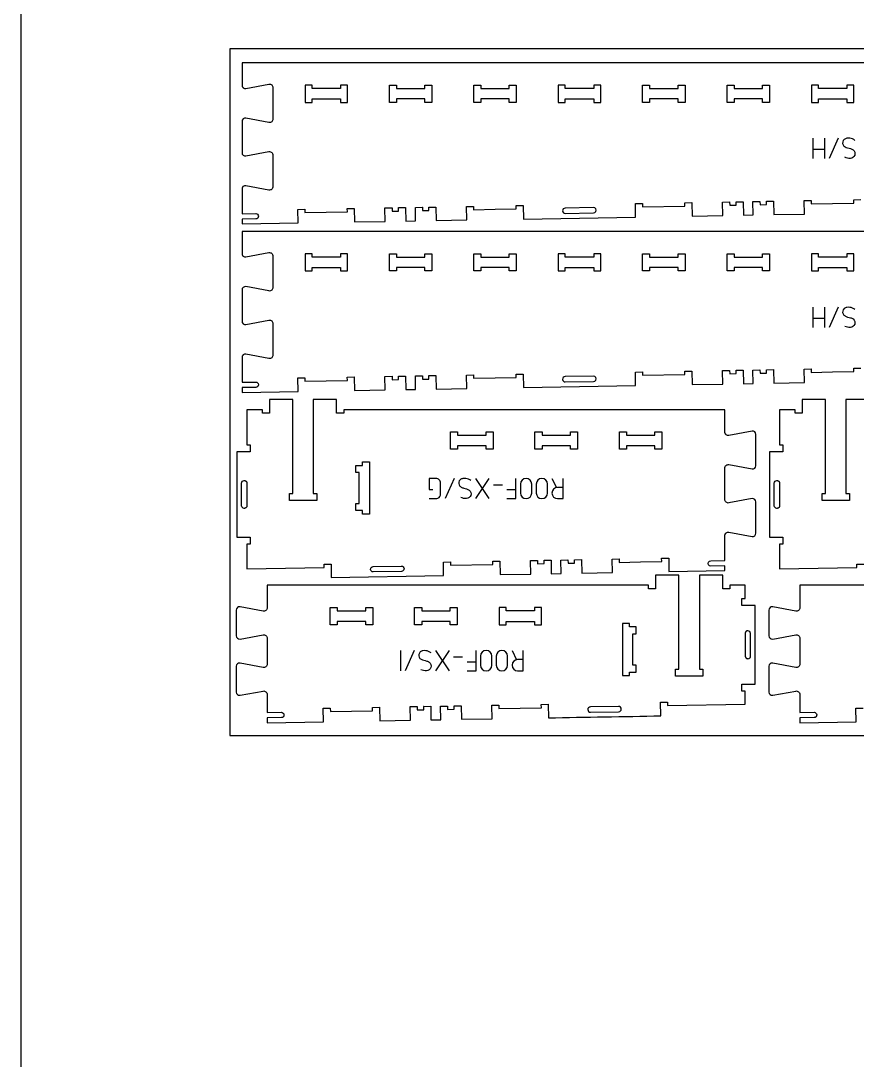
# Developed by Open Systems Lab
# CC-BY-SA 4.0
# Model space of a CAD drawing. Extents: x 0 to 12757, y 0 to 30003.
# Drawn here: x 0 to 1487, y 8779 to 10626 of the extents above; entities that cross this region are included whole.
import ezdxf

# ---------------------------------------------------------------- set-up
doc = ezdxf.new("R2010")
doc.units = 0
for name, color, linetype in [('0_SHEET_SPRUCEPLY_2440X122', 1, 'CONTINUOUS'), ('1_ANYTOOL_1MMDEEP_LABELS_S', 2, 'CONTINUOUS'), ('3_ANYTOOL_CUTTHROUGH_INSID', 4, 'CONTINUOUS'), ('4_ANYTOOL_CUTTHROUGH_OUTSI', 5, 'CONTINUOUS'), ('DONOTCUT', 7, 'CONTINUOUS')]:
    doc.layers.add(name, color=color, linetype=linetype)

msp = doc.modelspace()

# ---------------------------------------------------------------- linework, layer by layer
at = {"layer": '0_SHEET_SPRUCEPLY_2440X122'}
msp.add_lwpolyline([(371.7, 10575.6), (371.7, 9355.6), (2811.7, 9355.6), (2811.7, 10575.6)], close=True, dxfattribs=at)
at = {"layer": '1_ANYTOOL_1MMDEEP_LABELS_S', "color": 2}
for points in [[(1408.5, 10381), (1408.5, 10417)], [(1428.5, 10417), (1428.5, 10381)], [(1452.5, 10417), (1436.5, 10381)], [(1428.5, 10397), (1408.5, 10397)], [(1408.5, 10080.5), (1408.5, 10116.5)], [(1428.5, 10116.5), (1428.5, 10080.5)], [(1452.5, 10116.5), (1436.5, 10080.5)], [(1428.5, 10096.5), (1408.5, 10096.5)], [(770.1, 9812.5), (754.1, 9776.5)], [(808.1, 9812.5), (832.1, 9776.5)], [(832.1, 9812.5), (808.1, 9776.5)], [(864.1, 9776.5), (880.1, 9776.5), (880.1, 9812.5)], [(944.1, 9812.5), (952.2, 9796.3)], [(856.1, 9800.5), (840.1, 9800.5)], [(864.1, 9792.5), (880.1, 9792.5)], [(675.1, 9506.6), (675.1, 9470.6)], [(699.1, 9506.6), (683.1, 9470.6)], [(737.1, 9506.6), (761.1, 9470.6)], [(761.1, 9506.6), (737.1, 9470.6)], [(785.1, 9494.6), (769.1, 9494.6)], [(793.1, 9470.6), (809.1, 9470.6), (809.1, 9506.6)], [(873.1, 9506.6), (881.2, 9490.4)], [(793.1, 9486.6), (809.1, 9486.6)]]:
    msp.add_lwpolyline(points, dxfattribs=at)
for points in [[(1482.5, 10413, 0.136555), (1473.2, 10416.9, 0.071716), (1468.1, 10416.8, 0.133522), (1463.5, 10414.7, 0.344001), (1461.4, 10405.2, 0.153745), (1464.9, 10401.5, 0.071568), (1469.6, 10399.7, -0.00912), (1474.8, 10398.4, -0.090615), (1479.3, 10396.2, -0.340346), (1482.1, 10386.8, -0.284273), (1474.4, 10381, -0.092596), (1469.4, 10381.4, -0.017533), (1464.5, 10383)], [(1482.5, 10112.5, 0.136555), (1473.2, 10116.4, 0.071716), (1468.1, 10116.3, 0.133522), (1463.5, 10114.2, 0.344001), (1461.4, 10104.8, 0.153745), (1464.9, 10101.1, 0.071568), (1469.6, 10099.2, -0.00912), (1474.8, 10097.9, -0.090615), (1479.3, 10095.8, -0.340346), (1482.1, 10086.4, -0.284273), (1474.4, 10080.5, -0.092596), (1469.4, 10081, -0.017533), (1464.5, 10082.5)], [(726.1, 9776.5), (738.1, 9776.5, 0.414214), (746.1, 9784.5), (746.1, 9804.5, 0.414214), (738.1, 9812.5), (726.1, 9812.5), (726.1, 9792.5), (732.1, 9792.5)], [(800.1, 9808.5, 0.136555), (790.9, 9812.4, 0.071716), (785.7, 9812.3, 0.133522), (781.1, 9810.2, 0.344001), (779.1, 9800.8, 0.153745), (782.5, 9797.1, 0.071568), (787.3, 9795.2, -0.00912), (792.4, 9793.9, -0.090615), (797, 9791.8, -0.340346), (799.8, 9782.4, -0.284273), (792.1, 9776.5, -0.092596), (787.1, 9777, -0.017533), (782.1, 9778.5)], [(964.1, 9796.5), (954.1, 9796.5, 1), (954.1, 9776.5), (964.1, 9776.5), (964.1, 9812.5)], [(729.1, 9502.6, 0.136555), (719.8, 9506.4, 0.071716), (714.7, 9506.3, 0.133522), (710.1, 9504.2, 0.344001), (708, 9494.8, 0.153745), (711.5, 9491.1, 0.071568), (716.2, 9489.3, -0.00912), (721.4, 9488, -0.090615), (726, 9485.8, -0.340346), (728.8, 9476.4, -0.284273), (721.1, 9470.6, -0.092596), (716, 9471, -0.017533), (711.1, 9472.6)], [(893.1, 9490.6), (883.1, 9490.6, 1), (883.1, 9470.6), (893.1, 9470.6), (893.1, 9506.6)]]:
    msp.add_lwpolyline(points, format="xyb", dxfattribs=at)
for points in [[(908.1, 9802.5, 1), (888.1, 9802.5), (888.1, 9786.5, 1), (908.1, 9786.5)], [(936.1, 9802.5, 1), (916.1, 9802.5), (916.1, 9786.5, 1), (936.1, 9786.5)], [(837.1, 9496.6, 1), (817.1, 9496.6), (817.1, 9480.6, 1), (837.1, 9480.6)], [(865.1, 9496.6, 1), (845.1, 9496.6), (845.1, 9480.6, 1), (865.1, 9480.6)]]:
    msp.add_lwpolyline(points, format="xyb", close=True, dxfattribs=at)
at = {"layer": '3_ANYTOOL_CUTTHROUGH_INSID', "color": 4}
for points in [[(568.2, 10510.9), (568.2, 10505.2), (517.7, 10505.2), (517.7, 10511.2), (505.2, 10511.2), (505.2, 10480.7), (517.7, 10480.7), (517.7, 10486.7), (568.2, 10486.7), (568.2, 10480.7), (580.7, 10480.7), (580.7, 10511.2), (568.2, 10511.2)], [(667.7, 10486.7), (667.7, 10480.7), (655.2, 10480.7), (655.2, 10511.2), (667.7, 10511.2), (667.7, 10505.2), (718.2, 10505.2), (718.2, 10511.2), (730.7, 10511.2), (730.7, 10480.7), (718.2, 10480.7), (718.2, 10486.7)], [(842.9, 10486.7), (817.7, 10486.7), (817.7, 10480.7), (805.2, 10480.7), (805.2, 10511.2), (817.7, 10511.2), (817.7, 10505.2), (868.2, 10505.2), (868.2, 10511.2), (880.7, 10511.2), (880.7, 10480.7), (868.2, 10480.7), (868.2, 10486.7)], [(967.7, 10486.7), (1018.2, 10486.7), (1018.2, 10480.7), (1030.7, 10480.7), (1030.7, 10511.2), (1018.2, 10511.2), (1018.2, 10505.2), (967.7, 10505.2), (967.7, 10511.2), (955.2, 10511.2), (955.2, 10480.7), (967.7, 10480.7)], [(1117.7, 10510.9), (1117.7, 10505.2), (1168.2, 10505.2), (1168.2, 10511.2), (1180.7, 10511.2), (1180.7, 10480.7), (1168.2, 10480.7), (1168.2, 10486.7), (1117.7, 10486.7), (1117.7, 10480.7), (1105.2, 10480.7), (1105.2, 10511.2), (1117.7, 10511.2)], [(1267.7, 10486.7), (1267.7, 10480.7), (1255.2, 10480.7), (1255.2, 10511.2), (1267.7, 10511.2), (1267.7, 10505.2), (1318.2, 10505.2), (1318.2, 10511.2), (1330.7, 10511.2), (1330.7, 10480.7), (1318.2, 10480.7), (1318.2, 10486.7)], [(1442.9, 10486.7), (1468.2, 10486.7), (1468.2, 10480.7), (1480.7, 10480.7), (1480.7, 10511.2), (1468.2, 10511.2), (1468.2, 10505.2), (1417.7, 10505.2), (1417.7, 10511.2), (1405.2, 10511.2), (1405.2, 10480.7), (1417.7, 10480.7), (1417.7, 10486.7)], [(568.2, 10211.5), (568.2, 10205.7), (517.7, 10205.7), (517.7, 10211.7), (505.2, 10211.7), (505.2, 10181.2), (517.7, 10181.2), (517.7, 10187.2), (568.2, 10187.2), (568.2, 10181.2), (580.7, 10181.2), (580.7, 10211.7), (568.2, 10211.7)], [(667.7, 10187.2), (667.7, 10181.2), (655.2, 10181.2), (655.2, 10211.7), (667.7, 10211.7), (667.7, 10205.7), (718.2, 10205.7), (718.2, 10211.7), (730.7, 10211.7), (730.7, 10181.2), (718.2, 10181.2), (718.2, 10187.2)], [(842.9, 10187.2), (817.7, 10187.2), (817.7, 10181.2), (805.2, 10181.2), (805.2, 10211.7), (817.7, 10211.7), (817.7, 10205.7), (868.2, 10205.7), (868.2, 10211.7), (880.7, 10211.7), (880.7, 10181.2), (868.2, 10181.2), (868.2, 10187.2)], [(967.7, 10187.2), (1018.2, 10187.2), (1018.2, 10181.2), (1030.7, 10181.2), (1030.7, 10211.7), (1018.2, 10211.7), (1018.2, 10205.7), (967.7, 10205.7), (967.7, 10211.7), (955.2, 10211.7), (955.2, 10181.2), (967.7, 10181.2)], [(1117.7, 10211.5), (1117.7, 10205.7), (1168.2, 10205.7), (1168.2, 10211.7), (1180.7, 10211.7), (1180.7, 10181.2), (1168.2, 10181.2), (1168.2, 10187.2), (1117.7, 10187.2), (1117.7, 10181.2), (1105.2, 10181.2), (1105.2, 10211.7), (1117.7, 10211.7)], [(1267.7, 10187.2), (1267.7, 10181.2), (1255.2, 10181.2), (1255.2, 10211.7), (1267.7, 10211.7), (1267.7, 10205.7), (1318.2, 10205.7), (1318.2, 10211.7), (1330.7, 10211.7), (1330.7, 10181.2), (1318.2, 10181.2), (1318.2, 10187.2)], [(1442.9, 10187.2), (1468.2, 10187.2), (1468.2, 10181.2), (1480.7, 10181.2), (1480.7, 10211.7), (1468.2, 10211.7), (1468.2, 10205.7), (1417.7, 10205.7), (1417.7, 10211.7), (1405.2, 10211.7), (1405.2, 10181.2), (1417.7, 10181.2), (1417.7, 10187.2)], [(826.9, 9889.1), (826.9, 9895.1), (839.4, 9895.1), (839.4, 9864.6), (826.9, 9864.6), (826.9, 9870.6), (776.4, 9870.6), (776.4, 9864.6), (763.9, 9864.6), (763.9, 9895.1), (776.4, 9895.1), (776.4, 9889.1)], [(926.4, 9870.6), (926.4, 9864.6), (913.9, 9864.6), (913.9, 9895.1), (926.4, 9895.1), (926.4, 9889.1), (976.9, 9889.1), (976.9, 9895.1), (989.4, 9895.1), (989.4, 9864.6), (976.9, 9864.6), (976.9, 9870.6)], [(1126.9, 9889.1), (1126.9, 9895.1), (1139.4, 9895.1), (1139.4, 9864.6), (1126.9, 9864.6), (1126.9, 9870.6), (1076.4, 9870.6), (1076.4, 9864.6), (1063.9, 9864.6), (1063.9, 9895.1), (1076.4, 9895.1), (1076.4, 9889.1)], [(607.4, 9749.2), (607.4, 9755.2), (595.4, 9755.2), (595.4, 9767.7), (601.4, 9767.7), (601.4, 9823.2), (595.4, 9823.2), (595.4, 9835.7), (607.4, 9835.7), (607.4, 9841.7), (619.9, 9841.7), (619.9, 9749.2)], [(587.7, 9577), (613, 9577), (613, 9583), (625.5, 9583), (625.5, 9552.5), (613, 9552.5), (613, 9558.5), (562.5, 9558.5), (562.5, 9552.5), (550, 9552.5), (550, 9583), (562.5, 9583), (562.5, 9577)], [(712.5, 9558.5), (712.5, 9552.5), (700, 9552.5), (700, 9583), (712.5, 9583), (712.5, 9577), (763, 9577), (763, 9583), (775.5, 9583), (775.5, 9552.5), (763, 9552.5), (763, 9558.5)], [(887.7, 9558.5), (913, 9558.5), (913, 9552.5), (925.5, 9552.5), (925.5, 9583), (913, 9583), (913, 9577), (862.5, 9577), (862.5, 9583), (850, 9583), (850, 9552.5), (862.5, 9552.5), (862.5, 9558.5)], [(1082, 9462.4), (1082, 9468.4), (1094, 9468.4), (1094, 9480.9), (1088, 9480.9), (1088, 9536.4), (1094, 9536.4), (1094, 9548.9), (1082, 9548.9), (1082, 9554.9), (1069.5, 9554.9), (1069.5, 9462.4)]]:
    msp.add_lwpolyline(points, close=True, dxfattribs=at)
for points in [[(1017.6, 10293.6), (967.6, 10292.7, 1), (967.8, 10283.2), (1017.8, 10284.1, 1)], [(1017.6, 9994.2), (967.6, 9993.3, 1), (967.8, 9983.8), (1017.8, 9984.7, 1)], [(392.4, 9764), (392.4, 9804, -0.414214), (397.1, 9808.8), (397.3, 9808.8), (397.4, 9808.7), (397.5, 9808.7), (397.6, 9808.7), (397.7, 9808.7), (397.8, 9808.7), (397.9, 9808.7), (398, 9808.7), (398.1, 9808.7), (398.2, 9808.6), (398.3, 9808.6), (398.5, 9808.6), (398.6, 9808.5), (398.7, 9808.5), (398.8, 9808.5), (398.9, 9808.4), (399, 9808.4), (399.1, 9808.3), (399.2, 9808.3), (399.3, 9808.2), (399.4, 9808.2), (399.5, 9808.1), (399.6, 9808), (399.7, 9808), (399.8, 9807.9), (399.9, 9807.8), (400, 9807.8), (400.1, 9807.7), (400.2, 9807.6), (400.3, 9807.5), (400.4, 9807.4), (400.5, 9807.4), (400.6, 9807.3), (400.7, 9807.2), (400.8, 9807.1), (400.8, 9807), (400.9, 9806.9), (401, 9806.8), (401.1, 9806.7), (401.1, 9806.6), (401.2, 9806.5), (401.2, 9806.4), (401.3, 9806.3), (401.4, 9806.2), (401.4, 9806.1), (401.5, 9806), (401.5, 9805.9), (401.6, 9805.8), (401.6, 9805.6), (401.6, 9805.5), (401.7, 9805.4), (401.7, 9805.3), (401.7, 9805.2), (401.8, 9805.1), (401.8, 9805), (401.8, 9804.9), (401.8, 9804.8), (401.8, 9804.6), (401.9, 9804.5), (401.9, 9804.4), (401.9, 9804.3), (401.9, 9804.2), (401.9, 9804.1), (401.9, 9804), (401.9, 9764), (401.9, 9763.9), (401.9, 9763.8), (401.9, 9763.7), (401.9, 9763.6), (401.9, 9763.5), (401.9, 9763.4), (401.8, 9763.3), (401.8, 9763.1), (401.8, 9763), (401.8, 9762.9), (401.7, 9762.8), (401.7, 9762.7), (401.7, 9762.6), (401.6, 9762.5), (401.6, 9762.4), (401.6, 9762.3), (401.5, 9762.1), (401.5, 9762), (401.4, 9761.9), (401.4, 9761.8), (401.3, 9761.7), (401.3, 9761.6), (401.2, 9761.5), (401.1, 9761.4), (401.1, 9761.3), (401, 9761.2), (400.9, 9761.1), (400.8, 9761), (400.8, 9760.9), (400.7, 9760.8), (400.6, 9760.7), (400.5, 9760.6), (400.4, 9760.6), (400.3, 9760.5), (400.2, 9760.4), (400.1, 9760.3), (400, 9760.2), (399.9, 9760.2), (399.8, 9760.1), (399.7, 9760), (399.6, 9760), (399.5, 9759.9), (399.4, 9759.8), (399.3, 9759.8), (399.2, 9759.7), (399.1, 9759.7), (399, 9759.6), (398.9, 9759.6), (398.8, 9759.5), (398.7, 9759.5), (398.6, 9759.5), (398.5, 9759.4), (398.3, 9759.4), (398.2, 9759.4), (398.1, 9759.4), (398, 9759.3), (397.9, 9759.3), (397.8, 9759.3), (397.7, 9759.3), (397.6, 9759.3), (397.5, 9759.3), (397.4, 9759.3), (397.3, 9759.3), (397.1, 9759.3, -0.414214)], [(1339.1, 9764), (1339.1, 9804, -0.414214), (1343.9, 9808.8), (1344, 9808.8), (1344.1, 9808.7), (1344.2, 9808.7), (1344.3, 9808.7), (1344.4, 9808.7), (1344.5, 9808.7), (1344.6, 9808.7), (1344.8, 9808.7), (1344.9, 9808.7), (1345, 9808.6), (1345.1, 9808.6), (1345.2, 9808.6), (1345.3, 9808.5), (1345.4, 9808.5), (1345.5, 9808.5), (1345.6, 9808.4), (1345.8, 9808.4), (1345.9, 9808.3), (1346, 9808.3), (1346.1, 9808.2), (1346.2, 9808.2), (1346.3, 9808.1), (1346.4, 9808), (1346.5, 9808), (1346.6, 9807.9), (1346.7, 9807.8), (1346.8, 9807.8), (1346.9, 9807.7), (1347, 9807.6), (1347.1, 9807.5), (1347.2, 9807.4), (1347.3, 9807.4), (1347.3, 9807.3), (1347.4, 9807.2), (1347.5, 9807.1), (1347.6, 9807), (1347.7, 9806.9), (1347.7, 9806.8), (1347.8, 9806.7), (1347.9, 9806.6), (1347.9, 9806.5), (1348, 9806.4), (1348.1, 9806.3), (1348.1, 9806.2), (1348.2, 9806.1), (1348.2, 9806), (1348.3, 9805.9), (1348.3, 9805.8), (1348.4, 9805.6), (1348.4, 9805.5), (1348.4, 9805.4), (1348.5, 9805.3), (1348.5, 9805.2), (1348.5, 9805.1), (1348.5, 9805), (1348.6, 9804.9), (1348.6, 9804.8), (1348.6, 9804.6), (1348.6, 9804.5), (1348.6, 9804.4), (1348.6, 9804.3), (1348.6, 9804.2), (1348.6, 9804.1), (1348.6, 9804), (1348.6, 9764), (1348.6, 9763.9), (1348.6, 9763.8), (1348.6, 9763.7), (1348.6, 9763.6), (1348.6, 9763.5), (1348.6, 9763.4), (1348.6, 9763.3), (1348.6, 9763.1), (1348.5, 9763), (1348.5, 9762.9), (1348.5, 9762.8), (1348.5, 9762.7), (1348.4, 9762.6), (1348.4, 9762.5), (1348.4, 9762.4), (1348.3, 9762.3), (1348.3, 9762.1), (1348.2, 9762), (1348.2, 9761.9), (1348.1, 9761.8), (1348.1, 9761.7), (1348, 9761.6), (1347.9, 9761.5), (1347.9, 9761.4), (1347.8, 9761.3), (1347.7, 9761.2), (1347.7, 9761.1), (1347.6, 9761), (1347.5, 9760.9), (1347.4, 9760.8), (1347.3, 9760.7), (1347.3, 9760.6), (1347.2, 9760.6), (1347.1, 9760.5), (1347, 9760.4), (1346.9, 9760.3), (1346.8, 9760.2), (1346.7, 9760.2), (1346.6, 9760.1), (1346.5, 9760), (1346.4, 9760), (1346.3, 9759.9), (1346.2, 9759.8), (1346.1, 9759.8), (1346, 9759.7), (1345.9, 9759.7), (1345.8, 9759.6), (1345.6, 9759.6), (1345.5, 9759.5), (1345.4, 9759.5), (1345.3, 9759.5), (1345.2, 9759.4), (1345.1, 9759.4), (1345, 9759.4), (1344.9, 9759.4), (1344.8, 9759.3), (1344.7, 9759.3), (1344.5, 9759.3), (1344.4, 9759.3), (1344.3, 9759.3), (1344.2, 9759.3), (1344.1, 9759.3), (1344, 9759.3), (1343.9, 9759.3, -0.414214)], [(676.3, 9656.6, -1), (676.5, 9647.1), (626.5, 9646.2, -1), (626.3, 9655.7)], [(1297, 9496.9), (1297, 9536.9, 0.414214), (1292.2, 9541.6), (1292.1, 9541.6), (1292, 9541.6), (1291.9, 9541.6), (1291.8, 9541.6), (1291.7, 9541.6), (1291.6, 9541.6), (1291.5, 9541.6), (1291.4, 9541.6), (1291.2, 9541.5), (1291.1, 9541.5), (1291, 9541.5), (1290.9, 9541.5), (1290.8, 9541.4), (1290.7, 9541.4), (1290.6, 9541.3), (1290.5, 9541.3), (1290.4, 9541.3), (1290.2, 9541.2), (1290.1, 9541.2), (1290, 9541.1), (1289.9, 9541), (1289.8, 9541), (1289.7, 9540.9), (1289.6, 9540.9), (1289.5, 9540.8), (1289.4, 9540.7), (1289.3, 9540.6), (1289.2, 9540.6), (1289.1, 9540.5), (1289, 9540.4), (1288.9, 9540.3), (1288.9, 9540.2), (1288.8, 9540.2), (1288.7, 9540.1), (1288.6, 9540), (1288.5, 9539.9), (1288.5, 9539.8), (1288.4, 9539.7), (1288.3, 9539.6), (1288.2, 9539.5), (1288.2, 9539.4), (1288.1, 9539.3), (1288.1, 9539.2), (1288, 9539.1), (1287.9, 9539), (1287.9, 9538.9), (1287.8, 9538.7), (1287.8, 9538.6), (1287.8, 9538.5), (1287.7, 9538.4), (1287.7, 9538.3), (1287.6, 9538.2), (1287.6, 9538.1), (1287.6, 9538), (1287.6, 9537.9), (1287.5, 9537.8), (1287.5, 9537.6), (1287.5, 9537.5), (1287.5, 9537.4), (1287.5, 9537.3), (1287.5, 9537.2), (1287.5, 9537.1), (1287.5, 9537), (1287.5, 9536.9), (1287.5, 9496.9), (1287.5, 9496.8), (1287.5, 9496.7), (1287.5, 9496.6), (1287.5, 9496.5), (1287.5, 9496.4), (1287.5, 9496.2), (1287.5, 9496.1), (1287.5, 9496), (1287.6, 9495.9), (1287.6, 9495.8), (1287.6, 9495.7), (1287.6, 9495.6), (1287.7, 9495.5), (1287.7, 9495.4), (1287.8, 9495.2), (1287.8, 9495.1), (1287.8, 9495), (1287.9, 9494.9), (1287.9, 9494.8), (1288, 9494.7), (1288, 9494.6), (1288.1, 9494.5), (1288.2, 9494.4), (1288.2, 9494.3), (1288.3, 9494.2), (1288.4, 9494.1), (1288.4, 9494), (1288.5, 9493.9), (1288.6, 9493.8), (1288.7, 9493.7), (1288.8, 9493.6), (1288.9, 9493.5), (1288.9, 9493.4), (1289, 9493.4), (1289.1, 9493.3), (1289.2, 9493.2), (1289.3, 9493.1), (1289.4, 9493.1), (1289.5, 9493), (1289.6, 9492.9), (1289.7, 9492.8), (1289.8, 9492.8), (1289.9, 9492.7), (1290, 9492.7), (1290.1, 9492.6), (1290.2, 9492.6), (1290.4, 9492.5), (1290.5, 9492.5), (1290.6, 9492.4), (1290.7, 9492.4), (1290.8, 9492.4), (1290.9, 9492.3), (1291, 9492.3), (1291.1, 9492.3), (1291.2, 9492.2), (1291.3, 9492.2), (1291.5, 9492.2), (1291.6, 9492.2), (1291.7, 9492.2), (1291.8, 9492.2), (1291.9, 9492.1), (1292, 9492.1), (1292.1, 9492.1), (1292.2, 9492.1, 0.414214)], [(1012.6, 9397), (1062.6, 9397.8, 1), (1062.4, 9407.3), (1012.4, 9406.5, 1)]]:
    msp.add_lwpolyline(points, format="xyb", close=True, dxfattribs=at)
at = {"layer": '4_ANYTOOL_CUTTHROUGH_OUTSI', "color": 5}
for points in [[(2642.9, 10550.7), (393.2, 10550.7), (393.2, 10511.1), (393.2, 10511.1), (393.2, 10510.9), (393.2, 10510.8), (393.2, 10510.6), (393.2, 10510.5), (393.2, 10510.3), (393.3, 10510.2), (393.3, 10510), (393.3, 10509.9), (393.3, 10509.7), (393.4, 10509.6), (393.4, 10509.4), (393.5, 10509.3), (393.5, 10509.1), (393.6, 10509), (393.7, 10508.8), (393.7, 10508.7), (393.8, 10508.5), (393.9, 10508.4), (393.9, 10508.2), (394, 10508.1), (394.1, 10508), (394.2, 10507.8), (394.3, 10507.7), (394.4, 10507.6), (394.5, 10507.5), (394.6, 10507.3), (394.7, 10507.2), (394.8, 10507.1), (394.9, 10507), (395, 10506.9), (395.1, 10506.8), (395.2, 10506.7, 0.220352), (399.9, 10505.4), (440.9, 10513.1), (440.9, 10513.1), (440.9, 10513.1, -0.463455), (448.2, 10506.9), (448.2, 10451.1, -0.463455), (440.9, 10444.9), (440.9, 10444.9), (440.9, 10444.9), (440.9, 10444.9), (399.9, 10452.6, 0.220352), (395.2, 10451.3, 0.220464), (393.2, 10446.9), (393.2, 10391.1, 0.220464), (395.2, 10386.7, 0.220352), (399.9, 10385.4), (440.9, 10393.1), (440.9, 10393.1), (440.9, 10393.1), (440.9, 10393.1, -0.463455), (448.2, 10386.9), (448.2, 10331.1, -0.463455), (440.9, 10324.9), (440.9, 10324.9), (440.9, 10324.9), (399.9, 10332.6), (399.9, 10332.6, 0.220352), (395.2, 10331.3), (395.1, 10331.2), (395, 10331.1), (394.9, 10331), (394.8, 10330.9), (394.7, 10330.8), (394.6, 10330.7), (394.5, 10330.5), (394.4, 10330.4), (394.3, 10330.3), (394.2, 10330.2), (394.1, 10330), (394, 10329.9), (393.9, 10329.8), (393.9, 10329.6), (393.8, 10329.5), (393.7, 10329.3), (393.7, 10329.2), (393.6, 10329), (393.5, 10328.9), (393.5, 10328.8), (393.4, 10328.6), (393.4, 10328.4), (393.3, 10328.3), (393.3, 10328.1), (393.3, 10328), (393.3, 10327.8), (393.2, 10327.7), (393.2, 10327.5), (393.2, 10327.4), (393.2, 10327.2), (393.2, 10327.1), (393.2, 10326.9), (393.2, 10282.7), (417.6, 10283.1), (417.6, 10283.1, -1), (417.8, 10273.6), (393.2, 10273.2), (393.2, 10264.7), (492.7, 10266.4), (492.3, 10290.4), (504.8, 10290.7), (504.8, 10290.4), (504.9, 10284.7), (542.9, 10285.3), (580.4, 10286), (580.3, 10292), (592.8, 10292.2), (592.8, 10291.9), (592.8, 10291.9), (593.2, 10268.2), (647.7, 10269.1), (647.3, 10292.9), (647.3, 10293.1), (659.8, 10293.4), (659.9, 10287.4), (671.4, 10287.6), (671.3, 10293.6), (683.8, 10293.8), (683.8, 10293.5), (683.8, 10293.5), (684.2, 10269.8), (701.7, 10270.1), (701.3, 10293.8), (701.3, 10294.1), (701.5, 10294.1), (713.5, 10294.3), (713.8, 10294.3), (713.9, 10288.3), (725.4, 10288.5), (725.3, 10294.5), (737.8, 10294.7), (737.8, 10294.5), (737.8, 10294.5), (738.2, 10270.7), (792.7, 10271.7), (792.3, 10295.4), (792.3, 10295.7), (804.7, 10295.9), (804.9, 10289.9), (842.9, 10290.6), (880.4, 10291.2), (880.3, 10297.2), (892.8, 10297.4), (893.2, 10273.4), (1092.7, 10276.8), (1092.7, 10276.8), (1092.3, 10300.7), (1092.3, 10300.9), (1104.7, 10301.1), (1104.8, 10300.9), (1104.8, 10300.9), (1104.9, 10295.1), (1180.4, 10296.4), (1180.3, 10302.4), (1192.8, 10302.7), (1192.8, 10302.4), (1192.8, 10302.4), (1193.2, 10278.7), (1247.7, 10279.6), (1247.3, 10303.4), (1247.3, 10303.6), (1259.8, 10303.8), (1259.8, 10303.6), (1259.9, 10297.8), (1271.4, 10298), (1271.3, 10303.8), (1271.3, 10304), (1283.8, 10304.2), (1283.8, 10304), (1283.8, 10304), (1284.2, 10280.3), (1301.7, 10280.6), (1301.3, 10304.3), (1301.3, 10304.6), (1313.8, 10304.8), (1313.9, 10298.8), (1325.4, 10299), (1325.3, 10305), (1337.8, 10305.2), (1337.8, 10304.9), (1337.8, 10304.9), (1338.2, 10281.2), (1392.7, 10282.1), (1392.3, 10305.9), (1392.3, 10306.1), (1404.7, 10306.4), (1404.9, 10300.4), (1442.9, 10301), (1480.4, 10301.7), (1480.3, 10307.4), (1480.3, 10307.7), (1492.8, 10307.9)], [(2792.7, 10251.2), (393.2, 10251.2), (393.2, 10211.7), (393.2, 10211.7), (393.2, 10211.5), (393.2, 10211.4), (393.2, 10211.2), (393.2, 10211), (393.2, 10210.9), (393.3, 10210.7), (393.3, 10210.6), (393.3, 10210.4), (393.3, 10210.3), (393.4, 10210.1), (393.4, 10210), (393.5, 10209.8), (393.5, 10209.7), (393.6, 10209.5), (393.7, 10209.4), (393.7, 10209.2), (393.8, 10209.1), (393.9, 10209), (393.9, 10208.8), (394, 10208.7), (394.1, 10208.5), (394.2, 10208.4), (394.3, 10208.3), (394.4, 10208.2), (394.5, 10208), (394.6, 10207.9), (394.7, 10207.8), (394.8, 10207.7), (394.9, 10207.6), (395, 10207.5), (395.1, 10207.4), (395.2, 10207.3, 0.220352), (399.9, 10206), (440.9, 10213.7), (440.9, 10213.7), (440.9, 10213.7, -0.463455), (448.2, 10207.5), (448.2, 10151.7, -0.463455), (440.9, 10145.5), (440.9, 10145.5), (440.9, 10145.5), (440.9, 10145.5), (399.9, 10153.2, 0.220352), (395.2, 10151.9, 0.220464), (393.2, 10147.5), (393.2, 10091.7, 0.220464), (395.2, 10087.3, 0.220352), (399.9, 10086), (440.9, 10093.7), (440.9, 10093.7), (440.9, 10093.7), (440.9, 10093.7, -0.463455), (448.2, 10087.5), (448.2, 10031.7, -0.463455), (440.9, 10025.5), (440.9, 10025.5), (440.9, 10025.5), (399.9, 10033.2), (399.9, 10033.2, 0.220352), (395.2, 10031.9), (395.1, 10031.8), (395, 10031.7), (394.9, 10031.6), (394.8, 10031.5), (394.7, 10031.3), (394.6, 10031.2), (394.5, 10031.1), (394.4, 10031), (394.3, 10030.9), (394.2, 10030.7), (394.1, 10030.6), (394, 10030.5), (393.9, 10030.3), (393.9, 10030.2), (393.8, 10030.1), (393.7, 10029.9), (393.7, 10029.8), (393.6, 10029.6), (393.5, 10029.5), (393.5, 10029.3), (393.4, 10029.2), (393.4, 10029), (393.3, 10028.9), (393.3, 10028.7), (393.3, 10028.6), (393.3, 10028.4), (393.2, 10028.3), (393.2, 10028.1), (393.2, 10027.9), (393.2, 10027.8), (393.2, 10027.6), (393.2, 10027.5), (393.2, 9983.3), (417.6, 9983.7), (417.6, 9983.7, -1), (417.8, 9974.2), (393.2, 9973.8), (393.2, 9965.3), (492.7, 9967), (492.3, 9991), (504.8, 9991.2), (504.8, 9991), (504.9, 9985.2), (542.9, 9985.9), (580.4, 9986.5), (580.3, 9992.5), (592.8, 9992.8), (592.8, 9992.5), (592.8, 9992.5), (593.2, 9968.8), (647.7, 9969.7), (647.3, 9993.5), (647.3, 9993.7), (659.8, 9993.9), (659.9, 9987.9), (671.4, 9988.1), (671.3, 9994.1), (683.8, 9994.3), (683.8, 9994.1), (683.8, 9994.1), (684.2, 9970.4), (701.7, 9970.7), (701.3, 9994.4), (701.3, 9994.7), (701.5, 9994.7), (713.5, 9994.9), (713.8, 9994.9), (713.9, 9988.9), (725.4, 9989.1), (725.3, 9995.1), (737.8, 9995.3), (737.8, 9995), (737.8, 9995), (738.2, 9971.3), (792.7, 9972.2), (792.3, 9996), (792.3, 9996.2), (804.7, 9996.5), (804.9, 9990.5), (842.9, 9991.1), (880.4, 9991.8), (880.3, 9997.8), (892.8, 9998), (893.2, 9974), (1092.7, 9977.4), (1092.7, 9977.4), (1092.3, 10001.2), (1092.3, 10001.5), (1104.7, 10001.7), (1104.8, 10001.5), (1104.8, 10001.5), (1104.9, 9995.7), (1180.4, 9997), (1180.3, 10003), (1192.8, 10003.2), (1192.8, 10003), (1192.8, 10003), (1193.2, 9979.2), (1247.7, 9980.2), (1247.3, 10003.9), (1247.3, 10004.2), (1259.8, 10004.4), (1259.8, 10004.2), (1259.9, 9998.4), (1271.4, 9998.6), (1271.3, 10004.4), (1271.3, 10004.6), (1283.8, 10004.8), (1283.8, 10004.6), (1283.8, 10004.6), (1284.2, 9980.8), (1301.7, 9981.1), (1301.3, 10004.9), (1301.3, 10005.1), (1313.8, 10005.3), (1313.9, 9999.3), (1325.4, 9999.5), (1325.3, 10005.5), (1337.8, 10005.8), (1337.8, 10005.5), (1337.8, 10005.5), (1338.2, 9981.8), (1392.7, 9982.7), (1392.3, 10006.5), (1392.3, 10006.7), (1404.7, 10006.9), (1404.9, 10000.9), (1442.9, 10001.6), (1480.4, 10002.3), (1480.3, 10008), (1480.3, 10008.3), (1492.8, 10008.5)], [(2062.2, 9622.5), (1384.7, 9622.5), (1384.7, 9582.7), (1384.7, 9582.7, -0.463455), (1377.4, 9576.6), (1377.4, 9576.6), (1377.4, 9576.6), (1377.4, 9576.6), (1336.4, 9584.3, 0.220352), (1331.7, 9583, 0.220464), (1329.7, 9578.6), (1329.7, 9532.7, 0.220464), (1331.7, 9528.4, 0.220352), (1336.4, 9527.1), (1377.4, 9534.7), (1377.4, 9534.7), (1377.4, 9534.7), (1377.4, 9534.7, -0.463455), (1384.7, 9528.6), (1384.7, 9482.7, -0.463455), (1377.4, 9476.6), (1377.4, 9476.6), (1377.4, 9476.6), (1377.4, 9476.6), (1336.4, 9484.3, 0.220352), (1331.7, 9483, 0.220464), (1329.7, 9478.6), (1329.7, 9432.7, 0.220464), (1331.7, 9428.4, 0.220352), (1336.4, 9427.1), (1377.4, 9434.7), (1377.4, 9434.7), (1377.4, 9434.7, -0.463455), (1384.7, 9428.6), (1384.7, 9396.4), (1409.8, 9396.9), (1409.8, 9396.9, -0.414214), (1414.6, 9392.2), (1414.6, 9392.1), (1414.6, 9392), (1414.6, 9391.9), (1414.6, 9391.8), (1414.6, 9391.7), (1414.6, 9391.6), (1414.5, 9391.4), (1414.5, 9391.3), (1414.5, 9391.2), (1414.5, 9391.1), (1414.5, 9391), (1414.4, 9390.9), (1414.4, 9390.8), (1414.4, 9390.7), (1414.3, 9390.6), (1414.3, 9390.4), (1414.2, 9390.3), (1414.2, 9390.2), (1414.2, 9390.1), (1414.1, 9390), (1414, 9389.9), (1414, 9389.8), (1413.9, 9389.7), (1413.9, 9389.6), (1413.8, 9389.5), (1413.7, 9389.4), (1413.7, 9389.3), (1413.6, 9389.2), (1413.5, 9389.1), (1413.4, 9389), (1413.3, 9388.9), (1413.3, 9388.8), (1413.2, 9388.7), (1413.1, 9388.6), (1413, 9388.6), (1412.9, 9388.5), (1412.8, 9388.4), (1412.7, 9388.3), (1412.6, 9388.3), (1412.5, 9388.2), (1412.4, 9388.1), (1412.3, 9388.1), (1412.2, 9388), (1412.1, 9387.9), (1412, 9387.9), (1411.9, 9387.8), (1411.8, 9387.8), (1411.7, 9387.7), (1411.6, 9387.7), (1411.5, 9387.6), (1411.3, 9387.6), (1411.2, 9387.6), (1411.1, 9387.5), (1411, 9387.5), (1410.9, 9387.5), (1410.8, 9387.5), (1410.7, 9387.4), (1410.6, 9387.4), (1410.5, 9387.4), (1410.4, 9387.4), (1410.2, 9387.4), (1410.1, 9387.4), (1410, 9387.4), (1409.9, 9387.4), (1384.7, 9386.9), (1384.7, 9378.4), (1484.8, 9380.2), (1484.4, 9404.2), (1496.9, 9404.4)]]:
    msp.add_lwpolyline(points, format="xyb", dxfattribs=at)
for points in [[(1063.6, 9663.3), (1101.6, 9664), (1139.1, 9664.6), (1139, 9670.6), (1151.5, 9670.8), (1151.9, 9646.9), (1251.4, 9648.6), (1251.4, 9657.1), (1226.5, 9656.7), (1226.5, 9656.7, -1), (1226.3, 9666.2), (1251.4, 9666.6), (1251.4, 9710.8), (1251.4, 9710.8), (1251.4, 9711), (1251.4, 9711.1), (1251.4, 9711.3), (1251.4, 9711.5), (1251.5, 9711.6), (1251.5, 9711.8), (1251.5, 9712), (1251.5, 9712.1), (1251.6, 9712.3), (1251.6, 9712.5), (1251.7, 9712.6), (1251.7, 9712.8), (1251.8, 9713), (1251.8, 9713.1), (1251.9, 9713.3), (1252, 9713.4), (1252.1, 9713.6), (1252.1, 9713.8), (1252.2, 9713.9), (1252.3, 9714.1), (1252.4, 9714.2), (1252.5, 9714.3), (1252.6, 9714.5), (1252.7, 9714.6), (1252.8, 9714.8), (1252.9, 9714.9), (1253, 9715), (1253.1, 9715.1), (1253.2, 9715.3), (1253.4, 9715.4), (1253.5, 9715.5), (1253.6, 9715.6, -0.220464), (1258.7, 9717), (1258.7, 9717), (1258.7, 9717), (1258.7, 9717), (1299.7, 9709.3, 0.220352), (1304.4, 9710.6, 0.220464), (1306.4, 9715), (1306.4, 9770.8, 0.220464), (1304.4, 9775.2, 0.220352), (1299.7, 9776.5), (1258.7, 9768.8), (1258.7, 9768.8), (1258.7, 9768.8), (1258.7, 9768.8, -0.463455), (1251.4, 9775), (1251.4, 9830.8, -0.463455), (1258.7, 9837), (1258.7, 9837), (1258.7, 9837), (1258.7, 9837), (1299.7, 9829.3, 0.220352), (1304.4, 9830.6, 0.220464), (1306.4, 9835), (1306.4, 9890.8, 0.220464), (1304.4, 9895.2, 0.220352), (1299.7, 9896.5), (1258.7, 9888.8), (1258.7, 9888.8), (1258.7, 9888.8), (1258.7, 9888.8, -0.220464), (1253.6, 9890.2), (1253.5, 9890.3), (1253.4, 9890.4), (1253.2, 9890.6), (1253.1, 9890.7), (1253, 9890.8), (1252.9, 9890.9), (1252.8, 9891.1), (1252.7, 9891.2), (1252.6, 9891.3), (1252.5, 9891.5), (1252.4, 9891.6), (1252.3, 9891.7), (1252.2, 9891.9), (1252.1, 9892), (1252.1, 9892.2), (1252, 9892.4), (1251.9, 9892.5), (1251.8, 9892.7), (1251.8, 9892.8), (1251.7, 9893), (1251.7, 9893.2), (1251.6, 9893.3), (1251.6, 9893.5), (1251.5, 9893.7), (1251.5, 9893.8), (1251.5, 9894), (1251.5, 9894.2), (1251.4, 9894.3), (1251.4, 9894.5), (1251.4, 9894.7), (1251.4, 9894.8), (1251.4, 9895), (1251.4, 9934.6), (573.9, 9934.6), (573.9, 9928.6), (561.4, 9928.6), (561.4, 9952.6), (519.9, 9952.6), (519.9, 9785.7), (525.9, 9785.7), (525.9, 9773.2), (477.4, 9773.2), (477.4, 9785.7), (483.4, 9785.7), (483.4, 9952.6), (441.9, 9952.6), (441.9, 9928.6), (429.4, 9928.6), (429.4, 9934.6), (401.9, 9934.6), (401.9, 9872.3), (407.9, 9872.3), (407.9, 9859.8), (383.9, 9859.8), (383.9, 9708.3), (407.9, 9708.3), (407.9, 9695.8), (401.9, 9695.8), (401.9, 9651.8), (539.1, 9654.2), (539, 9660.2), (551.5, 9660.4), (551.9, 9636.4), (751.4, 9639.9), (751.4, 9639.9), (751, 9663.6), (751, 9663.9), (763.5, 9664.1), (763.6, 9658.1), (839.1, 9659.4), (839, 9665.4), (851.5, 9665.6), (851.5, 9665.4), (851.5, 9665.4), (851.9, 9641.6), (906.4, 9642.6), (906, 9666.3), (906, 9666.6), (918.5, 9666.8), (918.6, 9660.8), (930.1, 9661), (930, 9667), (942.5, 9667.2), (942.5, 9667), (942.5, 9667), (942.9, 9643.2), (960.4, 9643.5), (960, 9667.3), (960, 9667.5), (972.5, 9667.7), (972.6, 9661.7), (984.1, 9661.9), (984, 9667.9), (996.5, 9668.1), (996.5, 9667.9), (996.5, 9667.9), (996.9, 9644.1), (1051.4, 9645.1), (1051, 9668.8), (1051, 9669.1), (1063.5, 9669.3), (1063.6, 9663.3)], [(1128, 9640.5), (1128, 9616.5), (1115.5, 9616.5), (1115.5, 9622.5), (438, 9622.5), (438, 9582.7), (438, 9582.7, -0.463455), (430.7, 9576.6), (430.7, 9576.6), (430.7, 9576.6), (430.7, 9576.6), (389.7, 9584.3, 0.220352), (385, 9583, 0.220464), (383, 9578.6), (383, 9532.7, 0.220464), (385, 9528.4, 0.220352), (389.7, 9527.1), (430.7, 9534.7), (430.7, 9534.7), (430.7, 9534.7), (430.7, 9534.7, -0.463455), (438, 9528.6), (438, 9482.7, -0.463455), (430.7, 9476.6), (430.7, 9476.6), (430.7, 9476.6), (430.7, 9476.6), (389.7, 9484.3, 0.220352), (385, 9483, 0.220464), (383, 9478.6), (383, 9432.7, 0.220464), (385, 9428.4, 0.220352), (389.7, 9427.1), (430.7, 9434.7), (430.7, 9434.7), (430.7, 9434.7, -0.463455), (438, 9428.6), (438, 9396.4), (463, 9396.9), (463, 9396.9, -0.414214), (467.8, 9392.2), (467.8, 9392.1), (467.8, 9392), (467.8, 9391.9), (467.8, 9391.8), (467.8, 9391.7), (467.8, 9391.6), (467.8, 9391.4), (467.8, 9391.3), (467.8, 9391.2), (467.7, 9391.1), (467.7, 9391), (467.7, 9390.9), (467.7, 9390.8), (467.6, 9390.7), (467.6, 9390.6), (467.5, 9390.4), (467.5, 9390.3), (467.5, 9390.2), (467.4, 9390.1), (467.4, 9390), (467.3, 9389.9), (467.2, 9389.8), (467.2, 9389.7), (467.1, 9389.6), (467, 9389.5), (467, 9389.4), (466.9, 9389.3), (466.8, 9389.2), (466.8, 9389.1), (466.7, 9389), (466.6, 9388.9), (466.5, 9388.8), (466.4, 9388.7), (466.3, 9388.6), (466.2, 9388.6), (466.2, 9388.5), (466.1, 9388.4), (466, 9388.3), (465.9, 9388.3), (465.8, 9388.2), (465.7, 9388.1), (465.6, 9388.1), (465.5, 9388), (465.4, 9387.9), (465.2, 9387.9), (465.1, 9387.8), (465, 9387.8), (464.9, 9387.7), (464.8, 9387.7), (464.7, 9387.6), (464.6, 9387.6), (464.5, 9387.6), (464.4, 9387.5), (464.3, 9387.5), (464.2, 9387.5), (464, 9387.5), (463.9, 9387.4), (463.8, 9387.4), (463.7, 9387.4), (463.6, 9387.4), (463.5, 9387.4), (463.4, 9387.4), (463.3, 9387.4), (463.2, 9387.4), (438, 9386.9), (438, 9378.4), (538.1, 9380.2), (537.6, 9404.2), (550.1, 9404.4), (550.2, 9398.4), (587.7, 9399), (625.2, 9399.7), (625.1, 9405.7), (637.6, 9405.9), (637.6, 9405.7), (637.6, 9405.7), (638, 9381.9), (692.5, 9382.9), (692.1, 9406.6), (692.1, 9406.9), (704.6, 9407.1), (704.6, 9406.8), (704.7, 9401.1), (716.2, 9401.3), (716.1, 9407), (716, 9407.3), (728.5, 9407.5), (728.6, 9407.2), (728.6, 9407.2), (729, 9383.5), (746.5, 9383.8), (746, 9407.5), (746, 9407.8), (746.3, 9407.8), (758.3, 9408), (758.5, 9408), (758.6, 9402), (770.1, 9402.2), (770, 9408.2), (782.5, 9408.4), (782.5, 9408.2), (782.5, 9408.2), (783, 9384.4), (837.5, 9385.4), (837, 9409.1), (837, 9409.4), (849.5, 9409.6), (849.6, 9403.6), (887.7, 9404.3), (925.2, 9404.9), (925.1, 9410.9), (937.6, 9411.1), (937.6, 9410.9), (937.6, 9410.9), (938, 9387.1, 0.000266), (1137.4, 9390.6), (1137, 9414.6), (1149.5, 9414.8), (1149.6, 9408.8), (1287.5, 9411.2), (1287.5, 9434.6), (1281.5, 9434.6), (1281.5, 9447.1), (1305.5, 9447.1), (1305.5, 9586.7), (1281.5, 9586.7), (1281.5, 9599.2), (1287.5, 9599.2), (1287.5, 9622.5), (1260, 9622.5), (1260, 9616.5), (1247.5, 9616.5), (1247.5, 9640.5), (1206, 9640.5), (1206, 9473.6), (1212, 9473.6), (1212, 9461.1), (1163.5, 9461.1), (1163.5, 9473.6), (1169.5, 9473.6), (1169.5, 9640.5), (1128, 9640.5)]]:
    msp.add_lwpolyline(points, format="xyb", close=True, dxfattribs=at)
msp.add_lwpolyline([(1508.1, 9952.6), (1466.6, 9952.6), (1466.6, 9785.7), (1472.6, 9785.7), (1472.6, 9773.2), (1424.1, 9773.2), (1424.1, 9785.7), (1430.1, 9785.7), (1430.1, 9952.6), (1388.6, 9952.6), (1388.6, 9928.6), (1376.1, 9928.6), (1376.1, 9934.6), (1348.6, 9934.6), (1348.6, 9872.3), (1354.6, 9872.3), (1354.6, 9859.8), (1330.6, 9859.8), (1330.6, 9708.3), (1354.6, 9708.3), (1354.6, 9695.8), (1348.6, 9695.8), (1348.6, 9651.8), (1485.8, 9654.2), (1485.7, 9660.2), (1498.2, 9660.4)], dxfattribs=at)
at = {"layer": 'DONOTCUT'}
msp.add_lwpolyline([(0, 0), (3183.4, 0), (3183.4, 13863.5), (0, 13863.5)], close=True, dxfattribs=at)

doc.saveas('drawing.dxf')
